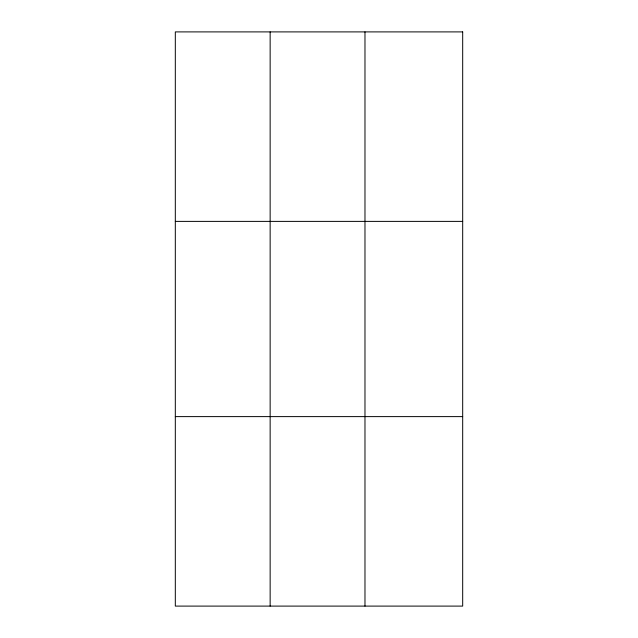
<?xml version="1.0" encoding="UTF-8"?>
<svg xmlns="http://www.w3.org/2000/svg" width="638" height="638" viewBox="0 0 638 638"><rect width="100%" height="100%" fill="white"/><g stroke="black" fill="none" stroke-linecap="round" stroke-linejoin="round"><path stroke-width="0.96" d="M270.145 606.1L270.145 31.9M364.976 606.1L364.976 31.9M175.314 221.386L462.686 221.386M175.314 416.614L462.686 416.614M462.686 31.9L462.686 606.1L175.314 606.1L175.314 31.9L462.686 31.9"/></g></svg>
